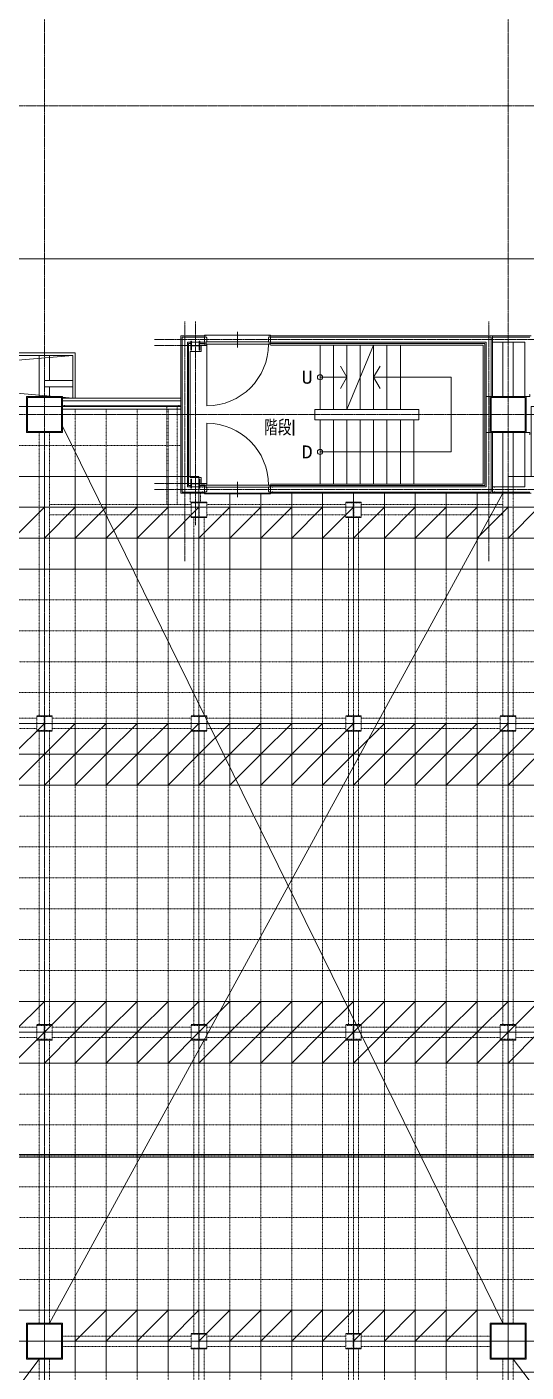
# Model space of a CAD drawing. Extents: x 73996 to 686888, y -9729 to 263202.
# Drawn here: x 327586 to 337276, y 198602 to 224733 of the extents above; entities that cross this region are included whole.
import ezdxf
from ezdxf.enums import TextEntityAlignment as Align

# ---------------------------------------------------------------- set-up
doc = ezdxf.new("R2010")
doc.units = 0
doc.header["$LTSCALE"] = 20
doc.linetypes.add('Data Center Layout_L20$0$CENTER', pattern=[2, 1.25, -0.25, 0.25, -0.25])
doc.linetypes.add('Data Center Layout_L20$0$DOTK1', pattern=[0.1, 0.05, -0.05])
for name, color, linetype, lineweight in [('Data Center Layout_L20$0$$ALDG', 252, 'Data Center Layout_L20$0$DOTK1', 0), ('Data Center Layout_L20$0$$ALDG-P', 252, 'Continuous', 0), ('Data Center Layout_L20$0$$AREA-RC', 252, 'Continuous', 0), ('Data Center Layout_L20$0$$OOBIKI', 252, 'Data Center Layout_L20$0$DOTK1', 0), ('Data Center Layout_L20$0$ARC', 252, 'Continuous', 0), ('Data Center Layout_L20$0$H-SIN', 252, 'Data Center Layout_L20$0$CENTER', 9), ('Data Center Layout_L20$0$HOJO1', 252, 'Continuous', 0), ('Data Center Layout_L20$0$K-SIN', 252, 'Data Center Layout_L20$0$CENTER', 9), ('Data Center Layout_L20$0$SUGATA3', 252, 'Continuous', 0)]:
    doc.layers.add(name, color=color, linetype=linetype, lineweight=lineweight)
doc.styles.add('Data Center Layout_L20$0$ATS', font='monotxt', dxfattribs={"bigfont": 'BIGFONT'})
doc.styles.add('Data Center Layout_L20$0$ROMS', font='ROMANS.shx', dxfattribs={"bigfont": 'bigfont.shx'})

# ---------------------------------------------------------------- blocks, each defined once
blk = doc.blocks.new('Data Center Layout_L20$0$BLANK')
blk.add_lwpolyline([(0, 0), (600, 0), (600, 600), (0, 600)], close=True)
blk = doc.blocks.new('Data Center Layout_L20$0$45%-AL-G')
blk.add_line((600, 600), (0, 0))
blk.add_lwpolyline([(0, 0), (600, 0), (600, 600), (0, 600)], close=True)
blk = doc.blocks.new('Data Center Layout_L20$0$A$C80dc7663')
at = {"layer": 'Data Center Layout_L20$0$$ALDG'}
for p, q in [((372590.24, 184045.59), (370290.24, 184045.59)), ((370540.24, 148995.59), (370540.24, 184153.59)), ((371140.24, 148995.59), (371140.24, 184153.59)), ((371740.24, 148995.59), (371740.24, 184153.59)), ((372340.24, 148995.59), (372340.24, 184153.59)), ((372590.24, 183445.59), (334590.24, 183445.59)), ((369940.24, 166395.59), (369940.24, 183695.59)), ((372590.24, 182845.59), (334590.24, 182845.59)), ((372940.24, 148995.59), (372940.24, 182515.59)), ((373540.24, 148995.59), (373540.24, 182515.59)), ((374140.24, 148995.59), (374140.24, 182515.59)), ((374740.24, 148995.59), (374740.24, 182515.59)), ((375340.24, 148995.59), (375340.24, 182515.59)), ((375940.24, 148995.59), (375940.24, 182515.59)), ((376540.24, 148995.59), (376540.24, 182515.59)), ((377140.24, 148995.59), (377140.24, 182515.59)), ((377740.24, 182515.59), (377740.24, 148995.59)), ((378340.24, 148995.59), (378340.24, 182515.59)), ((378940.24, 166395.59), (378940.24, 182515.59)), ((490090.24, 182245.59), (334590.24, 182245.59)), ((490090.24, 181645.59), (339340.24, 181645.59)), ((339340.24, 181045.59), (490090.24, 181045.59)), ((490090.24, 180445.59), (339340.24, 180445.59)), ((531290.24, 179845.59), (334590.24, 179845.59)), ((334590.24, 179245.59), (531290.24, 179245.59)), ((531290.24, 178645.59), (334590.24, 178645.59)), ((334590.24, 178045.59), (531290.24, 178045.59)), ((334590.24, 177445.59), (531290.24, 177445.59)), ((531290.24, 176845.59), (334590.24, 176845.59)), ((334590.24, 176245.59), (531290.24, 176245.59)), ((531290.24, 175645.59), (334590.24, 175645.59)), ((531290.24, 175045.59), (334590.24, 175045.59)), ((334590.24, 174445.59), (531290.24, 174445.59)), ((531290.24, 173845.59), (334590.24, 173845.59)), ((334590.24, 173245.59), (531290.24, 173245.59)), ((334590.24, 172645.59), (531290.24, 172645.59)), ((334590.24, 172045.59), (531290.24, 172045.59)), ((531290.24, 171445.59), (334590.24, 171445.59)), ((334590.24, 170845.59), (531290.24, 170845.59)), ((531290.24, 170245.59), (334590.24, 170245.59)), ((334590.24, 169645.59), (531290.24, 169645.59)), ((531290.24, 169045.59), (334590.24, 169045.59)), ((334590.24, 168445.59), (531290.24, 168445.59)), ((531290.24, 167845.59), (334590.24, 167845.59)), ((334590.24, 167245.59), (531290.24, 167245.59)), ((531290.24, 166645.59), (334590.24, 166645.59)), ((370290.24, 166045.59), (378590.24, 166045.59)), ((369940.24, 165695.59), (369940.24, 148995.59)), ((378940.24, 165695.59), (378940.24, 148995.59))]:
    blk.add_line(p, q, dxfattribs=at)
at = {"layer": 'Data Center Layout_L20$0$$AREA-RC'}
for points in [[(334590.24, 182845.59), (334590.24, 184203.09), (372590.24, 184203.09), (372590.24, 182845.59), (342940.24, 182845.59), (342940.24, 181045.59), (387940.24, 181045.59), (387940.24, 182845.59), (379390.24, 182845.59), (379390.24, 184203.09), (396590.24, 184203.09), (396590.24, 183695.59), (396940.24, 183695.59), (396940.24, 182245.59), (393340.24, 182245.59), (393340.24, 178045.59), (396940.24, 178045.59), (396940.24, 166645.59), (336340.24, 166645.59), (336340.24, 178645.59), (339940.24, 178645.59), (339940.24, 182845.59)], [(342940.24, 176845.59), (387940.24, 176845.59), (387940.24, 178045.59), (342940.24, 178045.59)], [(342940.24, 171445.59), (387940.24, 171445.59), (387940.24, 172645.59), (342940.24, 172645.59)]]:
    blk.add_lwpolyline(points, close=True, dxfattribs=at)
at = {"layer": 'Data Center Layout_L20$0$$OOBIKI'}
for p, q in [((369840.24, 178195.59), (369840.24, 183695.59)), ((370040.24, 178195.59), (370040.24, 183695.59)), ((378840.24, 178195.59), (378840.24, 183695.59)), ((379040.24, 178195.59), (379040.24, 183695.59)), ((372840.24, 178195.59), (372840.24, 182045.59)), ((373040.24, 178195.59), (373040.24, 182045.59)), ((375840.24, 178195.59), (375840.24, 182045.59)), ((376040.24, 178195.59), (376040.24, 182045.59)), ((369790.24, 178145.59), (367090.24, 178145.59)), ((372790.24, 178145.59), (370090.24, 178145.59)), ((375790.24, 178145.59), (373090.24, 178145.59)), ((378790.24, 178145.59), (376090.24, 178145.59)), ((381790.24, 178145.59), (379090.24, 178145.59)), ((367090.24, 177945.59), (369790.24, 177945.59)), ((369840.24, 172195.59), (369840.24, 177895.59)), ((370040.24, 172195.59), (370040.24, 177895.59)), ((370090.24, 177945.59), (372790.24, 177945.59)), ((372840.24, 172195.59), (372840.24, 177895.59)), ((373040.24, 172195.59), (373040.24, 177895.59)), ((373090.24, 177945.59), (375790.24, 177945.59)), ((375840.24, 172195.59), (375840.24, 177895.59)), ((376040.24, 172195.59), (376040.24, 177895.59)), ((376090.24, 177945.59), (378790.24, 177945.59)), ((378840.24, 172195.59), (378840.24, 177895.59)), ((379040.24, 172195.59), (379040.24, 177895.59)), ((379090.24, 177945.59), (381790.24, 177945.59)), ((369790.24, 172145.59), (367090.24, 172145.59)), ((367090.24, 171945.59), (369790.24, 171945.59)), ((372790.24, 172145.59), (370090.24, 172145.59)), ((370090.24, 171945.59), (372790.24, 171945.59)), ((375790.24, 172145.59), (373090.24, 172145.59)), ((373090.24, 171945.59), (375790.24, 171945.59)), ((378790.24, 172145.59), (376090.24, 172145.59)), ((376090.24, 171945.59), (378790.24, 171945.59)), ((381790.24, 172145.59), (379090.24, 172145.59)), ((379090.24, 171945.59), (381790.24, 171945.59)), ((369840.24, 166395.59), (369840.24, 171895.59)), ((370040.24, 166395.59), (370040.24, 171895.59)), ((372840.24, 166195.59), (372840.24, 171895.59)), ((373040.24, 166195.59), (373040.24, 171895.59)), ((375840.24, 166195.59), (375840.24, 171895.59)), ((376040.24, 166195.59), (376040.24, 171895.59)), ((378840.24, 166395.59), (378840.24, 171895.59)), ((379040.24, 166395.59), (379040.24, 171895.59)), ((370290.24, 166145.59), (372790.24, 166145.59)), ((370290.24, 165945.59), (372790.24, 165945.59)), ((373090.24, 166145.59), (375790.24, 166145.59)), ((373090.24, 165945.59), (375790.24, 165945.59)), ((376090.24, 166145.59), (378590.24, 166145.59)), ((376090.24, 165945.59), (378590.24, 165945.59)), ((369840.24, 160195.59), (369840.24, 165695.59)), ((370040.24, 160195.59), (370040.24, 165695.59)), ((372840.24, 160195.59), (372840.24, 165895.59)), ((373040.24, 160195.59), (373040.24, 165895.59)), ((375840.24, 160195.59), (375840.24, 165895.59)), ((376040.24, 160195.59), (376040.24, 165895.59)), ((378840.24, 160195.59), (378840.24, 165695.59)), ((379040.24, 160195.59), (379040.24, 165695.59))]:
    blk.add_line(p, q, dxfattribs=at)
for points in [[(372315.24, 184203.09), (372515.24, 184203.09), (372515.24, 182295.59), (372315.24, 182295.59)], [(372770.24, 182515.59), (372970.24, 182515.59), (372970.24, 182345.59), (372770.24, 182345.59)], [(370040.24, 182095.59), (370040.24, 182295.59), (372790.24, 182295.59), (372790.24, 182095.59)], [(373090.24, 182045.59), (373090.24, 182345.59), (372790.24, 182345.59), (372790.24, 182045.59)], [(373090.24, 182095.59), (373090.24, 182295.59), (375790.24, 182295.59), (375790.24, 182095.59)], [(375790.24, 182045.59), (376090.24, 182045.59), (376090.24, 182345.59), (375790.24, 182345.59)], [(378840.24, 182095.59), (378840.24, 182295.59), (376090.24, 182295.59), (376090.24, 182095.59)], [(369790.24, 177895.59), (370090.24, 177895.59), (370090.24, 178195.59), (369790.24, 178195.59)], [(372790.24, 177895.59), (373090.24, 177895.59), (373090.24, 178195.59), (372790.24, 178195.59)], [(375790.24, 177895.59), (376090.24, 177895.59), (376090.24, 178195.59), (375790.24, 178195.59)], [(378790.24, 177895.59), (379090.24, 177895.59), (379090.24, 178195.59), (378790.24, 178195.59)], [(369790.24, 171895.59), (370090.24, 171895.59), (370090.24, 172195.59), (369790.24, 172195.59)], [(372790.24, 171895.59), (373090.24, 171895.59), (373090.24, 172195.59), (372790.24, 172195.59)], [(375790.24, 171895.59), (376090.24, 171895.59), (376090.24, 172195.59), (375790.24, 172195.59)], [(378790.24, 171895.59), (379090.24, 171895.59), (379090.24, 172195.59), (378790.24, 172195.59)], [(372790.24, 165895.59), (373090.24, 165895.59), (373090.24, 166195.59), (372790.24, 166195.59)], [(375790.24, 165895.59), (376090.24, 165895.59), (376090.24, 166195.59), (375790.24, 166195.59)]]:
    blk.add_lwpolyline(points, close=True, dxfattribs=at)
at = {"layer": 'Data Center Layout_L20$0$$OOBIKI', "linetype": 'Data Center Layout_L20$0$DOTK1'}
for points in [[(372790.24, 182345.59), (373090.24, 182345.59), (373090.24, 182330.59), (372945.24, 182330.59), (372945.24, 182060.59), (373090.24, 182060.59), (373090.24, 182045.59), (372790.24, 182045.59), (372790.24, 182060.59), (372935.24, 182060.59), (372935.24, 182330.59), (372790.24, 182330.59)], [(375790.24, 182345.59), (376090.24, 182345.59), (376090.24, 182330.59), (375945.24, 182330.59), (375945.24, 182060.59), (376090.24, 182060.59), (376090.24, 182045.59), (375790.24, 182045.59), (375790.24, 182060.59), (375935.24, 182060.59), (375935.24, 182330.59), (375790.24, 182330.59)], [(369790.24, 178195.59), (370090.24, 178195.59), (370090.24, 178180.59), (369945.24, 178180.59), (369945.24, 177910.59), (370090.24, 177910.59), (370090.24, 177895.59), (369790.24, 177895.59), (369790.24, 177910.59), (369935.24, 177910.59), (369935.24, 178180.59), (369790.24, 178180.59)], [(372790.24, 178195.59), (373090.24, 178195.59), (373090.24, 178180.59), (372945.24, 178180.59), (372945.24, 177910.59), (373090.24, 177910.59), (373090.24, 177895.59), (372790.24, 177895.59), (372790.24, 177910.59), (372935.24, 177910.59), (372935.24, 178180.59), (372790.24, 178180.59)], [(375790.24, 178195.59), (376090.24, 178195.59), (376090.24, 178180.59), (375945.24, 178180.59), (375945.24, 177910.59), (376090.24, 177910.59), (376090.24, 177895.59), (375790.24, 177895.59), (375790.24, 177910.59), (375935.24, 177910.59), (375935.24, 178180.59), (375790.24, 178180.59)], [(378790.24, 178195.59), (379090.24, 178195.59), (379090.24, 178180.59), (378945.24, 178180.59), (378945.24, 177910.59), (379090.24, 177910.59), (379090.24, 177895.59), (378790.24, 177895.59), (378790.24, 177910.59), (378935.24, 177910.59), (378935.24, 178180.59), (378790.24, 178180.59)], [(369790.24, 172195.59), (370090.24, 172195.59), (370090.24, 172180.59), (369945.24, 172180.59), (369945.24, 171910.59), (370090.24, 171910.59), (370090.24, 171895.59), (369790.24, 171895.59), (369790.24, 171910.59), (369935.24, 171910.59), (369935.24, 172180.59), (369790.24, 172180.59)], [(372790.24, 172195.59), (373090.24, 172195.59), (373090.24, 172180.59), (372945.24, 172180.59), (372945.24, 171910.59), (373090.24, 171910.59), (373090.24, 171895.59), (372790.24, 171895.59), (372790.24, 171910.59), (372935.24, 171910.59), (372935.24, 172180.59), (372790.24, 172180.59)], [(375790.24, 172195.59), (376090.24, 172195.59), (376090.24, 172180.59), (375945.24, 172180.59), (375945.24, 171910.59), (376090.24, 171910.59), (376090.24, 171895.59), (375790.24, 171895.59), (375790.24, 171910.59), (375935.24, 171910.59), (375935.24, 172180.59), (375790.24, 172180.59)], [(378790.24, 172195.59), (379090.24, 172195.59), (379090.24, 172180.59), (378945.24, 172180.59), (378945.24, 171910.59), (379090.24, 171910.59), (379090.24, 171895.59), (378790.24, 171895.59), (378790.24, 171910.59), (378935.24, 171910.59), (378935.24, 172180.59), (378790.24, 172180.59)], [(372790.24, 166195.59), (373090.24, 166195.59), (373090.24, 166180.59), (372945.24, 166180.59), (372945.24, 165910.59), (373090.24, 165910.59), (373090.24, 165895.59), (372790.24, 165895.59), (372790.24, 165910.59), (372935.24, 165910.59), (372935.24, 166180.59), (372790.24, 166180.59)], [(375790.24, 166195.59), (376090.24, 166195.59), (376090.24, 166180.59), (375945.24, 166180.59), (375945.24, 165910.59), (376090.24, 165910.59), (376090.24, 165895.59), (375790.24, 165895.59), (375790.24, 165910.59), (375935.24, 165910.59), (375935.24, 166180.59), (375790.24, 166180.59)]]:
    blk.add_lwpolyline(points, close=True, dxfattribs=at)
at = {"layer": 'Data Center Layout_L20$0$ARC'}
for p, q in [((373050.24, 185575.59), (372590.24, 185575.59)), ((372590.24, 182515.59), (372590.24, 185575.59)), ((373050.24, 185550.59), (372615.24, 185550.59)), ((372615.24, 182540.59), (372615.24, 185550.59)), ((373075.24, 185585.59), (374305.24, 185585.59)), ((374330.24, 185575.59), (378640.24, 185575.59)), ((374330.24, 185550.59), (378615.24, 185550.59)), ((378615.24, 184395.59), (378615.24, 185550.59)), ((378640.24, 184395.59), (378640.24, 185575.59)), ((378640.24, 185575.59), (379390.24, 185575.59)), ((378640.24, 185550.59), (379365.24, 185550.59)), ((373050.24, 185450.59), (372715.24, 185450.59)), ((372715.24, 182640.59), (372715.24, 185450.59)), ((372740.24, 182665.59), (372740.24, 185425.59)), ((372782.74, 185425.59), (372740.24, 185425.59)), ((373050.24, 185425.59), (372957.74, 185425.59)), ((373090.24, 184215.59), (373090.24, 185415.59)), ((374330.24, 185450.59), (378515.24, 185450.59)), ((374330.24, 185425.59), (378490.24, 185425.59)), ((378490.24, 182665.59), (378490.24, 185425.59)), ((378515.24, 182640.59), (378515.24, 185450.59)), ((336340.24, 185245.59), (370540.24, 185245.59)), ((336390.24, 185195.59), (370490.24, 185195.59)), ((361040.24, 184395.59), (370490.24, 185195.59)), ((361040.24, 185195.59), (370490.24, 184365.59)), ((370490.24, 185195.59), (370490.24, 184365.59)), ((370540.24, 185245.59), (370540.24, 184365.59)), ((372590.24, 184365.59), (370290.24, 184365.59)), ((372590.24, 184315.59), (370290.24, 184315.59)), ((372590.24, 184215.59), (370290.24, 184215.59)), ((372590.24, 184203.09), (370290.24, 184203.09)), ((372590.24, 184153.09), (370290.24, 184153.09)), ((373090.24, 183875.59), (373090.24, 182675.59)), ((378615.24, 182540.59), (378615.24, 183695.59)), ((378640.24, 182515.59), (378640.24, 183695.59)), ((372782.74, 182665.59), (372740.24, 182665.59)), ((373050.24, 182665.59), (372957.74, 182665.59)), ((374330.24, 182665.59), (378490.24, 182665.59)), ((373050.24, 182515.59), (372590.24, 182515.59)), ((373050.24, 182540.59), (372615.24, 182540.59)), ((373050.24, 182640.59), (372715.24, 182640.59)), ((373075.24, 182505.59), (374305.24, 182505.59)), ((374330.24, 182640.59), (378515.24, 182640.59)), ((374330.24, 182540.59), (378615.24, 182540.59)), ((374330.24, 182515.59), (378640.24, 182515.59)), ((378640.24, 182540.59), (379365.24, 182540.59)), ((378640.24, 182515.59), (379390.24, 182515.59)), ((339915.7, 169620.59), (391565.24, 169620.59)), ((339965.24, 169670.59), (391515.24, 169670.59))]:
    blk.add_line(p, q, dxfattribs=at)
at = {"layer": 'Data Center Layout_L20$0$ARC', "linetype": 'Continuous'}
for p, q in [((373690.24, 185650.59), (373690.24, 185350.59)), ((373690.24, 182440.59), (373690.24, 182740.59))]:
    blk.add_line(p, q, dxfattribs=at)
at = {"layer": 'Data Center Layout_L20$0$ARC'}
for points in [[(390940.24, 187070.59), (355000.24, 187070.59), (355000.24, 202045.59), (390940.24, 202045.59)], [(372782.74, 185298.09), (372782.74, 185473.09), (372793.74, 185473.09), (372793.74, 185389.34), (372946.74, 185389.34), (372946.74, 185473.09), (372957.74, 185473.09), (372957.74, 185298.09), (372946.74, 185298.09), (372946.74, 185381.84), (372793.74, 185381.84), (372793.74, 185298.09)], [(373080.24, 185415.59), (374300.24, 185415.59), (374300.24, 185455.59), (373080.24, 185455.59)], [(379040.24, 184395.59), (378840.24, 184395.59), (378840.24, 185450.59), (379040.24, 185450.59)], [(370490.24, 184583.59), (369940.24, 184583.59), (369940.24, 184707.59), (370490.24, 184707.59)], [(369590.24, 183695.59), (369590.24, 184395.59), (370290.24, 184395.59), (370290.24, 183695.59)], [(369610.24, 183715.59), (369610.24, 184375.59), (370270.24, 184375.59), (370270.24, 183715.59)], [(378590.24, 183695.59), (378590.24, 184395.59), (379290.24, 184395.59), (379290.24, 183695.59)], [(378610.24, 183715.59), (378610.24, 184375.59), (379270.24, 184375.59), (379270.24, 183715.59)], [(379040.24, 183695.59), (378840.24, 183695.59), (378840.24, 182640.59), (379040.24, 182640.59)], [(372782.74, 182793.09), (372782.74, 182618.09), (372793.74, 182618.09), (372793.74, 182701.84), (372946.74, 182701.84), (372946.74, 182618.09), (372957.74, 182618.09), (372957.74, 182793.09), (372946.74, 182793.09), (372946.74, 182709.34), (372793.74, 182709.34), (372793.74, 182793.09)], [(373080.24, 182675.59), (374300.24, 182675.59), (374300.24, 182635.59), (373080.24, 182635.59)], [(369590.24, 165695.59), (369590.24, 166395.59), (370290.24, 166395.59), (370290.24, 165695.59)], [(369610.24, 165715.59), (369610.24, 166375.59), (370270.24, 166375.59), (370270.24, 165715.59)], [(378590.24, 165695.59), (378590.24, 166395.59), (379290.24, 166395.59), (379290.24, 165695.59)], [(378610.24, 165715.59), (378610.24, 166375.59), (379270.24, 166375.59), (379270.24, 165715.59)]]:
    blk.add_lwpolyline(points, close=True, dxfattribs=at)
for points in [[(373010.24, 185460.59), (373010.24, 185450.59), (373050.24, 185450.59), (373050.24, 185550.59), (373010.24, 185550.59), (373010.24, 185540.59)], [(373050.24, 185560.59), (373050.24, 185585.59), (373075.24, 185585.59), (373075.24, 185540.59), (373090.24, 185540.59), (373090.24, 185460.59), (373075.24, 185460.59), (373075.24, 185415.59), (373050.24, 185415.59), (373050.24, 185440.59)], [(374330.24, 185560.59), (374330.24, 185585.59), (374305.24, 185585.59), (374305.24, 185540.59), (374290.24, 185540.59), (374290.24, 185460.59), (374305.24, 185460.59), (374305.24, 185415.59), (374330.24, 185415.59), (374330.24, 185440.59)], [(374370.24, 185460.59), (374370.24, 185450.59), (374330.24, 185450.59), (374330.24, 185550.59), (374370.24, 185550.59), (374370.24, 185540.59)], [(378680.24, 185460.59), (378680.24, 185450.59), (378640.24, 185450.59), (378640.24, 185550.59), (378680.24, 185550.59), (378680.24, 185540.59)], [(370040.24, 184707.59), (370040.24, 185195.59), (369840.24, 185195.59), (369840.24, 184395.59), (370040.24, 184395.59), (370040.24, 184583.59)], [(370330.24, 184225.59), (370330.24, 184215.59), (370290.24, 184215.59), (370290.24, 184315.59), (370330.24, 184315.59), (370330.24, 184305.59)], [(372550.24, 184225.59), (372550.24, 184215.59), (372590.24, 184215.59), (372590.24, 184315.59), (372550.24, 184315.59), (372550.24, 184305.59)], [(378525.24, 184435.59), (378515.24, 184435.59), (378515.24, 184395.59), (378615.24, 184395.59), (378615.24, 184435.59), (378605.24, 184435.59)], [(379275.24, 184435.59), (379265.24, 184435.59), (379265.24, 184395.59), (379365.24, 184395.59), (379365.24, 184435.59), (379355.24, 184435.59)], [(378525.24, 183655.59), (378515.24, 183655.59), (378515.24, 183695.59), (378615.24, 183695.59), (378615.24, 183655.59), (378605.24, 183655.59)], [(379275.24, 183655.59), (379265.24, 183655.59), (379265.24, 183695.59), (379365.24, 183695.59), (379365.24, 183655.59), (379355.24, 183655.59)], [(373050.24, 182530.59), (373050.24, 182505.59), (373075.24, 182505.59), (373075.24, 182550.59), (373090.24, 182550.59), (373090.24, 182630.59), (373075.24, 182630.59), (373075.24, 182675.59), (373050.24, 182675.59), (373050.24, 182650.59)], [(374330.24, 182530.59), (374330.24, 182505.59), (374305.24, 182505.59), (374305.24, 182550.59), (374290.24, 182550.59), (374290.24, 182630.59), (374305.24, 182630.59), (374305.24, 182675.59), (374330.24, 182675.59), (374330.24, 182650.59)], [(373010.24, 182550.59), (373010.24, 182540.59), (373050.24, 182540.59), (373050.24, 182640.59), (373010.24, 182640.59), (373010.24, 182630.59)], [(374370.24, 182550.59), (374370.24, 182540.59), (374330.24, 182540.59), (374330.24, 182640.59), (374370.24, 182640.59), (374370.24, 182630.59)], [(378680.24, 182550.59), (378680.24, 182540.59), (378640.24, 182540.59), (378640.24, 182640.59), (378680.24, 182640.59), (378680.24, 182630.59)]]:
    blk.add_lwpolyline(points, dxfattribs=at)
for centre, start, end in [((373090.24, 185415.59), 270, 0), ((373090.24, 182675.59), 0, 90)]:
    blk.add_arc(centre, 1200, start, end, dxfattribs=at)
at = {"layer": 'Data Center Layout_L20$0$H-SIN'}
for p, q in [((369940.24, 124521.53), (369940.24, 230045.59)), ((378940.24, 124521.53), (378940.24, 230045.59)), ((294307.41, 190045.59), (588940.24, 190045.59)), ((294307.41, 184045.59), (588940.24, 184045.59)), ((294307.41, 178045.59), (588940.24, 178045.59)), ((294307.41, 172045.59), (588940.24, 172045.59)), ((294307.41, 166045.59), (588940.24, 166045.59))]:
    blk.add_line(p, q, dxfattribs=at)
at = {"layer": 'Data Center Layout_L20$0$HOJO1'}
for p, q in [((370290.24, 183820.59), (378840.24, 166395.59)), ((370040.24, 166395.59), (378840.24, 182515.59)), ((369840.24, 165695.59), (361040.24, 154145.59)), ((379040.24, 165695.59), (387840.24, 154145.59))]:
    blk.add_line(p, q, dxfattribs=at)
at = {"layer": 'Data Center Layout_L20$0$K-SIN'}
for p, q in [((372665.24, 181195.59), (372665.24, 185850.59)), ((372870.24, 181895.59), (372870.24, 185850.59)), ((378565.24, 181195.59), (378565.24, 185850.59)), ((372078.81, 185500.59), (381140.24, 185500.59)), ((372078.81, 185385.59), (373090.24, 185385.59)), ((372078.81, 182705.59), (373090.24, 182705.59)), ((372078.81, 182590.59), (381140.24, 182590.59))]:
    blk.add_line(p, q, dxfattribs=at)
at = {"layer": 'Data Center Layout_L20$0$SUGATA3'}
for p, q in [((372770.24, 182820.59), (372770.24, 185270.59)), ((372770.24, 185270.59), (372985.24, 185270.59)), ((373050.24, 185395.59), (372985.24, 185395.59)), ((372985.24, 185270.59), (372985.24, 185395.59)), ((374330.24, 185395.59), (378460.24, 185395.59)), ((375290.24, 184145.59), (375290.24, 185395.59)), ((375550.24, 184145.59), (375550.24, 185395.59)), ((375810.24, 184145.59), (375810.24, 185395.59)), ((375810.24, 184145.59), (376330.24, 185395.59)), ((376070.24, 184145.59), (376070.24, 185395.59)), ((376330.24, 184145.59), (376330.24, 185395.59)), ((376590.24, 184145.59), (376590.24, 185395.59)), ((376850.24, 184145.59), (376850.24, 185395.59)), ((378460.24, 182695.59), (378460.24, 185395.59)), ((378640.24, 185450.59), (379265.24, 185450.59)), ((379265.24, 184395.59), (379265.24, 185450.59)), ((375810.24, 184770.59), (375290.24, 184770.59)), ((376330.24, 184770.59), (377110.24, 184770.59)), ((376590.24, 184770.59), (377835.24, 184770.59)), ((377835.24, 183320.59), (377835.24, 184770.59)), ((375190.24, 184145.59), (377210.24, 184145.59)), ((375190.24, 183945.59), (375190.24, 184145.59)), ((377210.24, 183945.59), (377210.24, 184145.59)), ((375190.24, 183945.59), (377210.24, 183945.59)), ((375290.24, 183945.59), (375290.24, 182695.59)), ((375550.24, 183945.59), (375550.24, 182695.59)), ((375810.24, 183945.59), (375810.24, 182695.59)), ((376070.24, 183945.59), (376070.24, 182695.59)), ((376330.24, 183945.59), (376330.24, 182695.59)), ((376590.24, 183945.59), (376590.24, 182695.59)), ((376850.24, 183945.59), (376850.24, 182695.59)), ((377110.24, 183945.59), (377110.24, 182695.59)), ((379265.24, 183695.59), (379265.24, 182640.59)), ((375290.24, 183320.59), (377835.24, 183320.59)), ((372770.24, 182820.59), (372985.24, 182820.59)), ((372985.24, 182820.59), (372985.24, 182695.59)), ((373050.24, 182695.59), (372985.24, 182695.59)), ((374330.24, 182695.59), (378460.24, 182695.59)), ((378640.24, 182640.59), (379265.24, 182640.59))]:
    blk.add_line(p, q, dxfattribs=at)
for points in [[(375685.24, 184987.1), (375810.24, 184770.59), (375685.24, 184554.08)], [(376455.24, 184987.1), (376330.24, 184770.59), (376455.24, 184554.08)]]:
    blk.add_lwpolyline(points, dxfattribs=at)
for centre in [(375290.24, 184770.59), (375290.24, 183320.59)]:
    blk.add_circle(centre, 50, dxfattribs=at)
at = {"layer": 'Data Center Layout_L20$0$$ALDG-P'}
for name, p in [('Data Center Layout_L20$0$BLANK', (369340.24, 182245.59)), ('Data Center Layout_L20$0$BLANK', (369940.24, 182245.59)), ('Data Center Layout_L20$0$BLANK', (370540.24, 182245.59)), ('Data Center Layout_L20$0$BLANK', (371140.24, 182245.59)), ('Data Center Layout_L20$0$BLANK', (371740.24, 182245.59)), ('Data Center Layout_L20$0$BLANK', (372340.24, 182245.59)), ('Data Center Layout_L20$0$BLANK', (378940.24, 182245.59)), ('Data Center Layout_L20$0$45%-AL-G', (369340.24, 181645.59)), ('Data Center Layout_L20$0$45%-AL-G', (369940.24, 181645.59)), ('Data Center Layout_L20$0$45%-AL-G', (370540.24, 181645.59)), ('Data Center Layout_L20$0$45%-AL-G', (371140.24, 181645.59)), ('Data Center Layout_L20$0$45%-AL-G', (371740.24, 181645.59)), ('Data Center Layout_L20$0$45%-AL-G', (372340.24, 181645.59)), ('Data Center Layout_L20$0$45%-AL-G', (372940.24, 181645.59)), ('Data Center Layout_L20$0$45%-AL-G', (373540.24, 181645.59)), ('Data Center Layout_L20$0$45%-AL-G', (374140.24, 181645.59)), ('Data Center Layout_L20$0$45%-AL-G', (374740.24, 181645.59)), ('Data Center Layout_L20$0$45%-AL-G', (375340.24, 181645.59)), ('Data Center Layout_L20$0$45%-AL-G', (375940.24, 181645.59)), ('Data Center Layout_L20$0$45%-AL-G', (376540.24, 181645.59)), ('Data Center Layout_L20$0$45%-AL-G', (377140.24, 181645.59)), ('Data Center Layout_L20$0$45%-AL-G', (377740.24, 181645.59)), ('Data Center Layout_L20$0$45%-AL-G', (378340.24, 181645.59)), ('Data Center Layout_L20$0$45%-AL-G', (378940.24, 181645.59)), ('Data Center Layout_L20$0$BLANK', (369340.24, 181045.59)), ('Data Center Layout_L20$0$BLANK', (369940.24, 181045.59)), ('Data Center Layout_L20$0$BLANK', (370540.24, 181045.59)), ('Data Center Layout_L20$0$BLANK', (371140.24, 181045.59)), ('Data Center Layout_L20$0$BLANK', (371740.24, 181045.59)), ('Data Center Layout_L20$0$BLANK', (372340.24, 181045.59)), ('Data Center Layout_L20$0$BLANK', (372940.24, 181045.59)), ('Data Center Layout_L20$0$BLANK', (373540.24, 181045.59)), ('Data Center Layout_L20$0$BLANK', (374140.24, 181045.59)), ('Data Center Layout_L20$0$BLANK', (374740.24, 181045.59)), ('Data Center Layout_L20$0$BLANK', (375340.24, 181045.59)), ('Data Center Layout_L20$0$BLANK', (375940.24, 181045.59)), ('Data Center Layout_L20$0$BLANK', (376540.24, 181045.59)), ('Data Center Layout_L20$0$BLANK', (377140.24, 181045.59)), ('Data Center Layout_L20$0$BLANK', (377740.24, 181045.59)), ('Data Center Layout_L20$0$BLANK', (378340.24, 181045.59)), ('Data Center Layout_L20$0$BLANK', (378940.24, 181045.59)), ('Data Center Layout_L20$0$45%-AL-G', (369340.24, 177445.59)), ('Data Center Layout_L20$0$45%-AL-G', (369940.24, 177445.59)), ('Data Center Layout_L20$0$45%-AL-G', (370540.24, 177445.59)), ('Data Center Layout_L20$0$45%-AL-G', (371140.24, 177445.59)), ('Data Center Layout_L20$0$45%-AL-G', (371740.24, 177445.59)), ('Data Center Layout_L20$0$45%-AL-G', (372340.24, 177445.59)), ('Data Center Layout_L20$0$45%-AL-G', (372940.24, 177445.59)), ('Data Center Layout_L20$0$45%-AL-G', (373540.24, 177445.59)), ('Data Center Layout_L20$0$45%-AL-G', (374140.24, 177445.59)), ('Data Center Layout_L20$0$45%-AL-G', (374740.24, 177445.59)), ('Data Center Layout_L20$0$45%-AL-G', (375340.24, 177445.59)), ('Data Center Layout_L20$0$45%-AL-G', (375940.24, 177445.59)), ('Data Center Layout_L20$0$45%-AL-G', (376540.24, 177445.59)), ('Data Center Layout_L20$0$45%-AL-G', (377140.24, 177445.59)), ('Data Center Layout_L20$0$45%-AL-G', (377740.24, 177445.59)), ('Data Center Layout_L20$0$45%-AL-G', (378340.24, 177445.59)), ('Data Center Layout_L20$0$45%-AL-G', (378940.24, 177445.59)), ('Data Center Layout_L20$0$45%-AL-G', (369340.24, 176845.59)), ('Data Center Layout_L20$0$45%-AL-G', (369940.24, 176845.59)), ('Data Center Layout_L20$0$45%-AL-G', (370540.24, 176845.59)), ('Data Center Layout_L20$0$45%-AL-G', (371140.24, 176845.59)), ('Data Center Layout_L20$0$45%-AL-G', (371740.24, 176845.59)), ('Data Center Layout_L20$0$45%-AL-G', (372340.24, 176845.59)), ('Data Center Layout_L20$0$45%-AL-G', (372940.24, 176845.59)), ('Data Center Layout_L20$0$45%-AL-G', (373540.24, 176845.59)), ('Data Center Layout_L20$0$45%-AL-G', (374140.24, 176845.59)), ('Data Center Layout_L20$0$45%-AL-G', (374740.24, 176845.59)), ('Data Center Layout_L20$0$45%-AL-G', (375340.24, 176845.59)), ('Data Center Layout_L20$0$45%-AL-G', (375940.24, 176845.59)), ('Data Center Layout_L20$0$45%-AL-G', (376540.24, 176845.59)), ('Data Center Layout_L20$0$45%-AL-G', (377140.24, 176845.59)), ('Data Center Layout_L20$0$45%-AL-G', (377740.24, 176845.59)), ('Data Center Layout_L20$0$45%-AL-G', (378340.24, 176845.59)), ('Data Center Layout_L20$0$45%-AL-G', (378940.24, 176845.59)), ('Data Center Layout_L20$0$45%-AL-G', (369340.24, 172045.59)), ('Data Center Layout_L20$0$45%-AL-G', (369940.24, 172045.59)), ('Data Center Layout_L20$0$45%-AL-G', (370540.24, 172045.59)), ('Data Center Layout_L20$0$45%-AL-G', (371140.24, 172045.59)), ('Data Center Layout_L20$0$45%-AL-G', (371740.24, 172045.59)), ('Data Center Layout_L20$0$45%-AL-G', (372340.24, 172045.59)), ('Data Center Layout_L20$0$45%-AL-G', (372940.24, 172045.59)), ('Data Center Layout_L20$0$45%-AL-G', (373540.24, 172045.59)), ('Data Center Layout_L20$0$45%-AL-G', (374140.24, 172045.59)), ('Data Center Layout_L20$0$45%-AL-G', (374740.24, 172045.59)), ('Data Center Layout_L20$0$45%-AL-G', (375340.24, 172045.59)), ('Data Center Layout_L20$0$45%-AL-G', (375940.24, 172045.59)), ('Data Center Layout_L20$0$45%-AL-G', (376540.24, 172045.59)), ('Data Center Layout_L20$0$45%-AL-G', (377140.24, 172045.59)), ('Data Center Layout_L20$0$45%-AL-G', (377740.24, 172045.59)), ('Data Center Layout_L20$0$45%-AL-G', (378340.24, 172045.59)), ('Data Center Layout_L20$0$45%-AL-G', (378940.24, 172045.59)), ('Data Center Layout_L20$0$45%-AL-G', (369340.24, 171445.59)), ('Data Center Layout_L20$0$45%-AL-G', (369940.24, 171445.59)), ('Data Center Layout_L20$0$45%-AL-G', (370540.24, 171445.59)), ('Data Center Layout_L20$0$45%-AL-G', (371140.24, 171445.59)), ('Data Center Layout_L20$0$45%-AL-G', (371740.24, 171445.59)), ('Data Center Layout_L20$0$45%-AL-G', (372340.24, 171445.59)), ('Data Center Layout_L20$0$45%-AL-G', (372940.24, 171445.59)), ('Data Center Layout_L20$0$45%-AL-G', (373540.24, 171445.59)), ('Data Center Layout_L20$0$45%-AL-G', (374140.24, 171445.59)), ('Data Center Layout_L20$0$45%-AL-G', (374740.24, 171445.59)), ('Data Center Layout_L20$0$45%-AL-G', (375340.24, 171445.59)), ('Data Center Layout_L20$0$45%-AL-G', (375940.24, 171445.59)), ('Data Center Layout_L20$0$45%-AL-G', (376540.24, 171445.59)), ('Data Center Layout_L20$0$45%-AL-G', (377140.24, 171445.59)), ('Data Center Layout_L20$0$45%-AL-G', (377740.24, 171445.59)), ('Data Center Layout_L20$0$45%-AL-G', (378340.24, 171445.59)), ('Data Center Layout_L20$0$45%-AL-G', (378940.24, 171445.59)), ('Data Center Layout_L20$0$BLANK', (369340.24, 166045.59)), ('Data Center Layout_L20$0$BLANK', (369940.24, 166045.59)), ('Data Center Layout_L20$0$45%-AL-G', (370540.24, 166045.59)), ('Data Center Layout_L20$0$45%-AL-G', (371140.24, 166045.59)), ('Data Center Layout_L20$0$45%-AL-G', (371740.24, 166045.59)), ('Data Center Layout_L20$0$45%-AL-G', (372340.24, 166045.59)), ('Data Center Layout_L20$0$45%-AL-G', (372940.24, 166045.59)), ('Data Center Layout_L20$0$45%-AL-G', (373540.24, 166045.59)), ('Data Center Layout_L20$0$45%-AL-G', (374140.24, 166045.59)), ('Data Center Layout_L20$0$45%-AL-G', (374740.24, 166045.59)), ('Data Center Layout_L20$0$45%-AL-G', (375340.24, 166045.59)), ('Data Center Layout_L20$0$45%-AL-G', (375940.24, 166045.59)), ('Data Center Layout_L20$0$45%-AL-G', (376540.24, 166045.59)), ('Data Center Layout_L20$0$45%-AL-G', (377140.24, 166045.59)), ('Data Center Layout_L20$0$45%-AL-G', (377740.24, 166045.59)), ('Data Center Layout_L20$0$BLANK', (378340.24, 166045.59)), ('Data Center Layout_L20$0$BLANK', (378940.24, 166045.59)), ('Data Center Layout_L20$0$BLANK', (369340.24, 165445.59)), ('Data Center Layout_L20$0$BLANK', (369940.24, 165445.59)), ('Data Center Layout_L20$0$BLANK', (370540.24, 165445.59)), ('Data Center Layout_L20$0$BLANK', (371140.24, 165445.59)), ('Data Center Layout_L20$0$BLANK', (371740.24, 165445.59)), ('Data Center Layout_L20$0$BLANK', (372340.24, 165445.59)), ('Data Center Layout_L20$0$BLANK', (372940.24, 165445.59)), ('Data Center Layout_L20$0$BLANK', (373540.24, 165445.59)), ('Data Center Layout_L20$0$BLANK', (374140.24, 165445.59)), ('Data Center Layout_L20$0$BLANK', (374740.24, 165445.59)), ('Data Center Layout_L20$0$BLANK', (375340.24, 165445.59)), ('Data Center Layout_L20$0$BLANK', (375940.24, 165445.59)), ('Data Center Layout_L20$0$BLANK', (376540.24, 165445.59)), ('Data Center Layout_L20$0$BLANK', (377140.24, 165445.59)), ('Data Center Layout_L20$0$BLANK', (377740.24, 165445.59)), ('Data Center Layout_L20$0$BLANK', (378340.24, 165445.59)), ('Data Center Layout_L20$0$BLANK', (378940.24, 165445.59))]:
    blk.add_blockref(name, p, dxfattribs=at)
at = {"layer": 'Data Center Layout_L20$0$$ALDG-P', "yscale": 0.45}
for p in [(372940.24, 182245.59), (373540.24, 182245.59), (374140.24, 182245.59), (374740.24, 182245.59), (375340.24, 182245.59), (375940.24, 182245.59), (376540.24, 182245.59), (377140.24, 182245.59), (377740.24, 182245.59), (378340.24, 182245.59)]:
    blk.add_blockref('Data Center Layout_L20$0$BLANK', p, dxfattribs=at)
at = {"layer": 'Data Center Layout_L20$0$ARC', "style": 'Data Center Layout_L20$0$ATS'}
for s, p in [('U', (375040.24, 184770.59)), ('D', (375040.24, 183320.59))]:
    blk.add_text(s, height=250, dxfattribs=at).set_placement(p, align=Align.MIDDLE_CENTER)
at = {"layer": 'Data Center Layout_L20$0$ARC', "style": 'Data Center Layout_L20$0$ROMS', "width": 0.8}
blk.add_text('階段I', height=300, dxfattribs=at).set_placement((374510.58, 183790.29), align=Align.MIDDLE_CENTER)
blk = doc.blocks.new('Data Center Layout_L20')
blk.add_blockref('Data Center Layout_L20$0$A$C80dc7663', (-42015, 33157))

msp = doc.modelspace()

# ---------------------------------------------------------------- block references
msp.add_blockref('Data Center Layout_L20', (0, 0))

doc.saveas('drawing.dxf')
